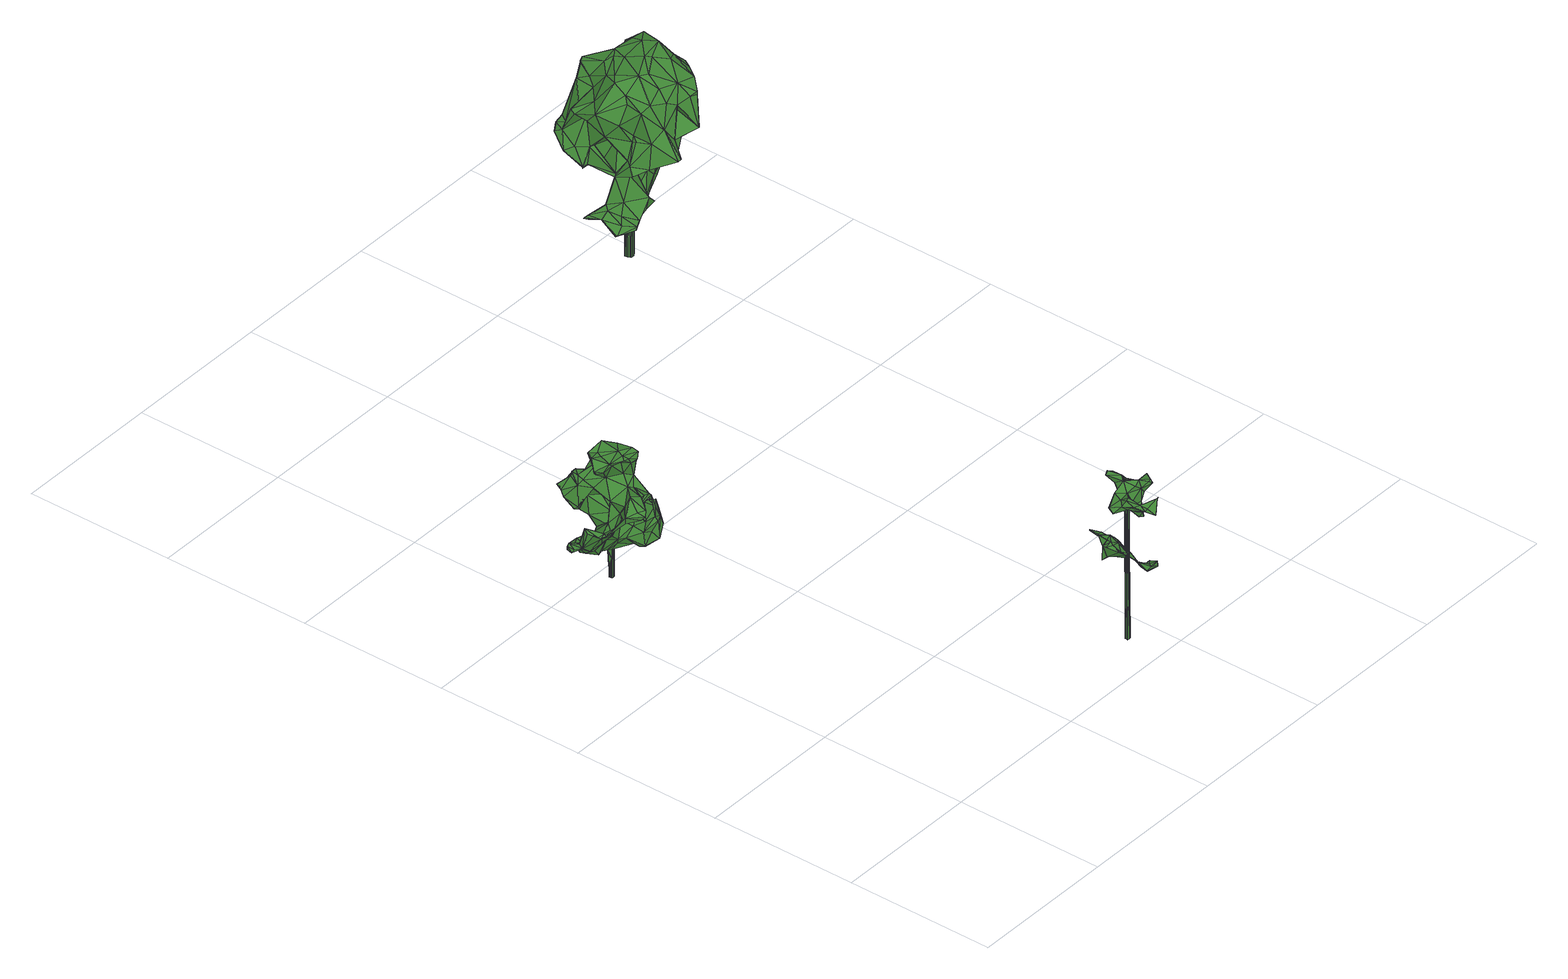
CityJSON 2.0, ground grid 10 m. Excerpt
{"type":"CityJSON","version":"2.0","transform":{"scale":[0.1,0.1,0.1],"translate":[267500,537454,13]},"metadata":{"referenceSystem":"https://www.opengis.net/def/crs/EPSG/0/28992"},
"CityObjects":{
"tree1":{"type":"SolitaryVegetationObject","attributes":{"gtid":604,"crown_width_m":5.79,"crown_median_z":18.68,"crown_r50_m":0.298,"crown_porosity":0.929,"trunk_H_m":5.29,"trunk_DBH_m":0.221,"trunk_radius_m":0.111,"trunk_base_height_m":13.39,"original_gtid":"688"},"geometry":[{"type":"MultiSurface","lod":"3","boundaries":[[[0,1,2]],[[3,4,5]],[[6,5,4]],[[7,8,9]],[[10,11,12]],[[13,14,4]],[[15,16,17]],[[18,19,20]],[[21,22,23]],[[24,25,26]],[[27,8,7]],[[28,29,27]],[[17,30,31]],[[32,33,34]],[[35,36,37]],[[35,37,16]],[[38,39,20]],[[40,41,30]],[[42,43,44]],[[45,42,44]],[[27,46,47]],[[48,49,50]],[[51,52,43]],[[53,54,55]],[[56,57,58]],[[16,59,36]],[[35,16,36]],[[60,59,61]],[[22,62,63]],[[64,65,66]],[[67,68,53]],[[51,69,18]],[[17,16,30]],[[39,70,7]],[[71,70,39]],[[72,6,73]],[[74,75,76]],[[77,75,74]],[[19,72,73]],[[78,79,80]],[[52,47,81]],[[82,78,83]],[[84,85,3]],[[86,87,88]],[[22,63,23]],[[89,90,24]],[[91,24,90]],[[83,78,80]],[[6,71,38]],[[20,39,7]],[[18,20,51]],[[47,52,8]],[[47,8,27]],[[39,38,71]],[[18,72,19]],[[92,93,94]],[[33,55,54]],[[95,96,97]],[[98,69,51]],[[26,99,100]],[[20,19,38]],[[101,102,77]],[[103,104,105]],[[106,107,108]],[[109,110,111]],[[27,70,28]],[[56,112,113]],[[79,113,112]],[[108,114,115]],[[107,114,108]],[[27,7,70]],[[51,20,7]],[[33,116,34]],[[117,118,119]],[[66,91,90]],[[24,91,25]],[[46,45,47]],[[120,121,23]],[[75,120,23]],[[122,123,69]],[[51,9,52]],[[85,124,0]],[[116,33,125]],[[126,103,15]],[[127,128,129]],[[56,113,57]],[[130,131,118]],[[125,33,54]],[[58,132,133]],[[22,134,62]],[[133,135,58]],[[111,136,137]],[[132,138,133]],[[139,58,135]],[[133,138,140]],[[141,142,143]],[[144,143,142]],[[115,64,108]],[[145,86,146]],[[147,94,148]],[[75,149,76]],[[68,67,150]],[[151,152,153]],[[152,116,68]],[[154,85,2]],[[13,85,154]],[[125,53,68]],[[54,53,125]],[[153,150,155]],[[46,156,42]],[[134,105,157]],[[102,120,75]],[[55,33,32]],[[158,159,160]],[[107,160,159]],[[86,161,87]],[[26,100,24]],[[125,68,116]],[[17,126,15]],[[66,65,145]],[[104,157,105]],[[119,5,162]],[[138,88,140]],[[70,163,28]],[[4,3,13]],[[143,10,164]],[[55,32,165]],[[161,24,100]],[[89,24,161]],[[52,9,8]],[[166,101,167]],[[150,67,155]],[[149,168,93]],[[169,74,170]],[[92,171,41]],[[116,172,34]],[[78,173,113]],[[174,109,175]],[[104,103,126]],[[104,126,31]],[[31,41,104]],[[25,91,50]],[[176,117,162]],[[177,111,131]],[[177,131,130]],[[145,91,66]],[[146,91,145]],[[178,129,94]],[[21,85,22]],[[138,132,173]],[[178,94,147]],[[179,178,147]],[[148,178,179]],[[17,31,126]],[[59,180,61]],[[181,141,164]],[[115,65,64]],[[74,101,77]],[[101,74,169]],[[106,160,107]],[[85,13,3]],[[77,102,75]],[[99,87,100]],[[61,105,134]],[[59,16,180]],[[43,98,51]],[[19,73,38]],[[46,42,45]],[[38,73,6]],[[5,6,72]],[[141,182,142]],[[50,170,76]],[[163,183,28]],[[165,32,12]],[[184,169,158]],[[99,26,88]],[[118,131,119]],[[46,27,29]],[[183,97,29]],[[78,113,79]],[[80,79,168]],[[60,137,136]],[[60,136,185]],[[152,186,116]],[[42,122,98]],[[65,159,66]],[[148,179,147]],[[43,52,81]],[[158,122,186]],[[60,185,36]],[[60,36,59]],[[84,3,5]],[[187,134,157]],[[184,167,169]],[[101,169,167]],[[84,22,85]],[[159,188,66]],[[159,158,188]],[[143,164,141]],[[176,162,106]],[[185,111,36]],[[142,189,96]],[[134,22,137]],[[145,161,86]],[[160,122,158]],[[156,46,29]],[[31,30,41]],[[190,92,41]],[[190,41,40]],[[191,153,102]],[[118,176,192]],[[117,176,118]],[[58,112,56]],[[2,181,164]],[[145,89,161]],[[43,42,98]],[[102,155,193]],[[102,193,120]],[[160,106,162]],[[160,162,5]],[[194,18,69]],[[128,149,157]],[[165,12,195]],[[196,163,4]],[[197,163,196]],[[157,149,198]],[[157,198,187]],[[15,105,180]],[[15,180,16]],[[7,9,51]],[[48,76,199]],[[149,93,200]],[[201,10,142]],[[174,175,137]],[[149,75,198]],[[23,198,75]],[[127,149,128]],[[152,68,150]],[[135,133,140]],[[187,62,134]],[[197,4,14]],[[29,28,183]],[[84,5,119]],[[84,119,131]],[[130,84,177]],[[171,129,104]],[[134,202,61]],[[50,91,146]],[[88,82,86]],[[22,84,130]],[[152,150,153]],[[160,123,122]],[[63,198,23]],[[203,11,55]],[[55,11,144]],[[45,44,81]],[[81,44,43]],[[64,176,108]],[[63,62,198]],[[174,204,190]],[[108,176,106]],[[76,170,74]],[[45,81,47]],[[156,122,42]],[[109,137,175]],[[109,111,137]],[[154,95,14]],[[205,154,14]],[[64,66,159]],[[139,112,58]],[[191,102,101]],[[198,62,187]],[[176,64,159]],[[176,159,188]],[[94,171,92]],[[107,159,65]],[[138,206,88]],[[82,88,206]],[[181,182,141]],[[121,182,23]],[[181,23,182]],[[72,123,5]],[[127,148,94]],[[127,94,168]],[[160,5,123]],[[200,93,207]],[[53,55,67]],[[188,192,176]],[[197,196,4]],[[100,87,161]],[[136,177,185]],[[111,177,136]],[[128,157,129]],[[123,194,69]],[[36,110,37]],[[111,110,36]],[[122,69,98]],[[158,170,188]],[[65,115,114]],[[188,170,146]],[[50,146,170]],[[158,169,170]],[[105,61,180]],[[208,193,67]],[[208,144,182]],[[70,71,163]],[[6,163,71]],[[4,163,6]],[[101,166,191]],[[40,209,37]],[[117,119,162]],[[149,200,207]],[[40,109,190]],[[156,210,122]],[[186,210,116]],[[112,76,79]],[[97,142,10]],[[97,10,12]],[[118,211,190]],[[192,211,118]],[[146,211,188]],[[137,22,174]],[[197,183,163]],[[186,122,210]],[[173,57,113]],[[174,190,109]],[[92,190,211]],[[92,211,146]],[[99,88,87]],[[188,211,192]],[[207,93,168]],[[95,142,96]],[[111,131,110]],[[107,65,114]],[[12,11,203]],[[40,110,109]],[[37,110,40]],[[58,57,173]],[[201,142,95]],[[201,154,2]],[[164,10,201]],[[164,201,2]],[[138,173,206]],[[173,82,206]],[[112,139,199]],[[88,212,135]],[[135,212,139]],[[199,212,48]],[[207,168,79]],[[120,193,121]],[[112,199,76]],[[207,79,76]],[[32,172,12]],[[12,172,156]],[[29,12,156]],[[34,172,32]],[[157,104,129]],[[127,129,148]],[[195,12,203]],[[15,103,105]],[[132,58,173]],[[173,78,82]],[[104,41,171]],[[210,172,116]],[[156,172,210]],[[153,155,102]],[[61,202,60]],[[137,60,202]],[[131,177,84]],[[40,30,209]],[[182,121,193]],[[182,193,208]],[[184,213,214]],[[214,191,166]],[[151,214,213]],[[151,191,214]],[[152,213,186]],[[151,213,152]],[[185,177,111]],[[86,82,215]],[[86,215,146]],[[37,209,16]],[[67,216,208]],[[55,216,67]],[[144,142,182]],[[155,67,193]],[[149,207,76]],[[21,124,85]],[[0,124,1]],[[29,97,12]],[[118,190,204]],[[2,1,181]],[[205,13,154]],[[205,14,13]],[[151,153,191]],[[200,80,93]],[[30,16,209]],[[158,186,213]],[[158,213,184]],[[94,129,171]],[[178,148,129]],[[149,127,168]],[[65,90,145]],[[21,23,181]],[[66,90,65]],[[145,90,89]],[[146,215,200]],[[146,200,92]],[[181,1,124]],[[21,181,124]],[[83,215,82]],[[26,25,49]],[[95,97,14]],[[14,97,197]],[[197,97,183]],[[135,140,88]],[[48,50,76]],[[154,201,95]],[[50,49,25]],[[49,48,217]],[[217,26,49]],[[123,72,194]],[[194,72,18]],[[208,216,144]],[[55,144,216]],[[165,195,203]],[[203,55,165]],[[137,202,134]],[[118,204,130]],[[130,204,22]],[[174,22,204]],[[88,26,212]],[[97,189,142]],[[97,96,189]],[[143,11,10]],[[143,144,11]],[[139,212,199]],[[217,212,26]],[[48,212,217]],[[0,2,85]],[[215,83,200]],[[80,200,83]],[[167,184,218]],[[167,218,166]],[[166,218,214]],[[184,214,218]],[[200,93,92]],[[168,93,80]],[[94,93,168]],[[219,220,221]],[[219,221,222]],[[222,221,223]],[[222,223,224]],[[221,220,225]],[[221,225,223]],[[225,220,226]],[[225,226,223]],[[223,226,227]],[[223,227,224]],[[227,226,228]],[[227,228,224]],[[226,220,229]],[[226,229,228]],[[229,220,230]],[[229,230,228]],[[228,230,231]],[[228,231,224]],[[230,220,232]],[[230,232,231]],[[231,232,233]],[[231,233,224]],[[232,220,234]],[[232,234,233]],[[233,234,235]],[[233,235,224]],[[234,220,219]],[[234,219,235]],[[235,219,222]],[[235,222,224]]]}]},
"tree2":{"type":"SolitaryVegetationObject","attributes":{"gtid":599,"crown_width_m":3.88,"crown_median_z":22.46,"crown_r50_m":0.232,"crown_porosity":0.932,"trunk_H_m":9.21,"trunk_DBH_m":0.21,"trunk_radius_m":0.105,"trunk_base_height_m":13.25,"original_gtid":"683"},"geometry":[{"type":"MultiSurface","lod":"3","boundaries":[[[236,237,238]],[[239,240,241]],[[242,243,244]],[[245,246,247]],[[248,249,250]],[[251,252,253]],[[254,255,256]],[[257,255,254]],[[258,259,260]],[[256,255,261]],[[262,263,264]],[[265,266,267]],[[242,244,259]],[[268,269,270]],[[252,271,251]],[[272,251,271]],[[273,236,238]],[[252,274,253]],[[275,263,262]],[[276,277,278]],[[279,280,281]],[[282,283,284]],[[285,286,287]],[[288,287,286]],[[289,290,291]],[[289,291,292]],[[290,293,291]],[[294,295,296]],[[297,298,299]],[[281,280,300]],[[300,273,238]],[[273,257,236]],[[299,301,302]],[[242,259,283]],[[238,237,300]],[[303,294,304]],[[305,306,272]],[[291,272,306]],[[272,271,290]],[[307,308,309]],[[310,297,299]],[[307,261,311]],[[277,243,276]],[[248,250,267]],[[303,295,294]],[[259,258,312]],[[256,309,313]],[[288,314,287]],[[282,315,316]],[[284,315,282]],[[282,317,245]],[[316,317,282]],[[318,319,249]],[[282,246,320]],[[305,272,290]],[[321,317,316]],[[283,282,245]],[[241,240,281]],[[295,303,304]],[[306,292,291]],[[322,262,284]],[[323,287,314]],[[293,324,291]],[[242,294,243]],[[236,257,254]],[[236,254,237]],[[325,326,311]],[[322,327,275]],[[328,242,283]],[[289,305,290]],[[324,251,291]],[[274,251,324]],[[328,304,294]],[[290,271,293]],[[281,240,279]],[[252,329,271]],[[294,296,276]],[[278,276,296]],[[262,322,275]],[[277,244,243]],[[330,310,331]],[[332,333,331]],[[333,254,256]],[[264,316,315]],[[334,269,268]],[[326,309,308]],[[306,335,258]],[[298,336,337]],[[323,279,285]],[[298,301,299]],[[311,308,307]],[[249,248,318]],[[338,331,310]],[[264,320,316]],[[267,266,318]],[[267,318,248]],[[282,276,246]],[[264,315,262]],[[262,315,284]],[[313,297,339]],[[331,339,297]],[[338,302,298]],[[299,302,338]],[[299,338,310]],[[265,267,340]],[[317,246,245]],[[317,320,246]],[[297,338,298]],[[313,338,297]],[[341,334,268]],[[340,267,342]],[[250,249,343]],[[332,331,341]],[[332,341,268]],[[270,333,332]],[[270,332,268]],[[241,344,340]],[[328,294,242]],[[261,307,309]],[[270,344,241]],[[243,303,294]],[[298,337,301]],[[302,301,337]],[[302,337,336]],[[328,283,245]],[[279,345,280]],[[294,276,243]],[[252,251,274]],[[325,323,326]],[[326,323,309]],[[289,292,305]],[[346,325,311]],[[261,309,256]],[[316,320,347]],[[321,320,317]],[[318,330,319]],[[331,333,339]],[[281,270,241]],[[333,270,281]],[[261,255,311]],[[286,348,288]],[[244,277,260]],[[349,329,252]],[[259,244,260]],[[249,319,350]],[[249,350,343]],[[293,271,329]],[[264,282,320]],[[293,349,324]],[[293,329,349]],[[267,250,350]],[[347,320,321]],[[346,311,255]],[[259,312,283]],[[345,351,300]],[[310,319,330]],[[264,263,282]],[[306,260,292]],[[258,260,306]],[[295,247,296]],[[246,296,247]],[[341,330,318]],[[346,351,325]],[[277,275,327]],[[333,352,254]],[[300,352,281]],[[237,254,352]],[[237,352,300]],[[316,347,321]],[[302,336,298]],[[292,260,327]],[[277,327,260]],[[297,310,331]],[[350,250,343]],[[341,353,334]],[[266,265,353]],[[239,288,348]],[[334,353,269]],[[291,251,272]],[[331,330,341]],[[333,281,352]],[[255,257,346]],[[273,346,257]],[[277,263,275]],[[287,323,285]],[[286,285,279]],[[325,351,323]],[[323,351,345]],[[300,351,346]],[[300,346,273]],[[344,269,353]],[[344,353,265]],[[265,340,344]],[[270,269,344]],[[317,296,246]],[[311,326,308]],[[276,263,277]],[[323,314,309]],[[239,314,288]],[[309,314,313]],[[256,339,333]],[[313,339,256]],[[319,330,350]],[[330,331,241]],[[239,331,338]],[[241,331,239]],[[258,335,312]],[[318,266,354]],[[318,354,341]],[[328,247,304]],[[335,306,327]],[[322,335,327]],[[327,306,292]],[[305,292,306]],[[328,245,247]],[[250,343,355]],[[300,280,345]],[[304,247,295]],[[251,356,349]],[[253,356,251]],[[253,274,356]],[[349,356,324]],[[350,342,267]],[[241,342,330]],[[350,330,342]],[[340,342,241]],[[251,349,252]],[[282,263,276]],[[338,313,314]],[[338,314,239]],[[276,296,246]],[[345,357,323]],[[274,324,356]],[[323,357,279]],[[345,279,357]],[[322,312,335]],[[284,312,322]],[[284,283,312]],[[353,354,266]],[[353,341,354]],[[348,286,279]],[[239,279,240]],[[348,279,239]],[[358,359,360]],[[358,360,361]],[[360,359,362]],[[360,362,361]],[[361,362,363]],[[363,362,364]],[[362,359,365]],[[362,365,364]],[[364,365,366]],[[364,366,363]],[[365,359,367]],[[365,367,366]],[[366,367,368]],[[366,368,363]],[[367,359,369]],[[367,369,368]],[[369,359,370]],[[369,370,368]],[[368,370,371]],[[368,371,363]],[[371,370,372]],[[371,372,363]],[[371,370,373]],[[371,373,363]],[[370,359,374]],[[370,374,373]],[[374,359,358]],[[374,358,373]],[[373,358,361]],[[373,361,363]]]}]},
"tree3":{"type":"SolitaryVegetationObject","attributes":{"gtid":267,"crown_width_m":8.04,"crown_median_z":22.39,"crown_r50_m":0.397,"crown_porosity":0.89,"trunk_H_m":9.12,"trunk_DBH_m":0.465,"trunk_radius_m":0.233,"trunk_base_height_m":13.27,"original_gtid":"298"},"geometry":[{"type":"MultiSurface","lod":"3","boundaries":[[[375,376,377]],[[378,377,376]],[[379,380,381]],[[382,383,384]],[[385,379,386]],[[387,388,389]],[[390,389,388]],[[381,380,391]],[[392,393,394]],[[395,396,397]],[[398,394,399]],[[400,401,402]],[[403,404,405]],[[386,406,407]],[[408,409,410]],[[411,412,413]],[[414,385,386]],[[415,416,417]],[[418,419,420]],[[421,422,423]],[[424,425,426]],[[427,428,429]],[[405,430,431]],[[405,431,403]],[[378,432,377]],[[433,434,391]],[[435,436,437]],[[408,436,435]],[[438,439,440]],[[441,407,395]],[[442,433,391]],[[443,410,444]],[[445,446,447]],[[381,448,379]],[[449,450,451]],[[452,434,453]],[[433,453,434]],[[454,455,456]],[[379,385,380]],[[380,385,414]],[[457,435,437]],[[458,429,424]],[[424,429,459]],[[460,409,461]],[[462,463,404]],[[464,465,466]],[[407,414,386]],[[467,416,415]],[[414,468,469]],[[407,468,414]],[[408,470,409]],[[471,472,412]],[[473,412,472]],[[474,443,475]],[[453,476,452]],[[439,477,401]],[[478,431,430]],[[382,479,480]],[[455,481,482]],[[483,484,485]],[[486,487,488]],[[489,472,442]],[[490,491,390]],[[492,390,491]],[[417,493,484]],[[461,387,460]],[[435,494,490]],[[435,490,408]],[[448,495,379]],[[402,496,482]],[[413,412,473]],[[494,497,492]],[[494,492,491]],[[498,499,500]],[[501,480,479]],[[502,503,397]],[[504,505,506]],[[489,507,508]],[[509,392,510]],[[399,392,509]],[[419,488,420]],[[481,455,401]],[[504,380,414]],[[446,511,512]],[[461,409,470]],[[513,514,515]],[[457,516,517]],[[501,517,516]],[[415,518,467]],[[519,520,521]],[[439,401,455]],[[522,523,524]],[[525,476,453]],[[428,459,526]],[[527,528,445]],[[381,434,452]],[[508,507,529]],[[506,489,442]],[[391,434,381]],[[530,495,448]],[[531,530,448]],[[404,430,405]],[[463,430,404]],[[413,473,499]],[[420,476,525]],[[387,389,460]],[[462,532,463]],[[489,508,499]],[[490,470,408]],[[464,469,465]],[[502,533,534]],[[453,421,423]],[[494,491,490]],[[512,535,536]],[[536,535,527]],[[445,536,527]],[[537,527,467]],[[384,383,538]],[[512,539,540]],[[541,539,512]],[[540,539,542]],[[447,446,512]],[[387,461,470]],[[543,539,541]],[[542,539,543]],[[482,481,402]],[[519,390,520]],[[389,390,519]],[[406,495,441]],[[544,545,426]],[[457,517,497]],[[546,469,547]],[[502,548,533]],[[411,413,549]],[[395,406,441]],[[550,493,551]],[[502,534,552]],[[406,386,495]],[[417,484,483]],[[463,532,542]],[[500,508,553]],[[427,429,458]],[[501,479,517]],[[384,554,497]],[[517,479,382]],[[417,555,415]],[[556,555,483]],[[483,555,417]],[[384,497,382]],[[423,557,453]],[[437,558,559]],[[540,535,512]],[[542,543,463]],[[402,481,560]],[[445,511,446]],[[534,561,402]],[[531,432,378]],[[476,420,562]],[[476,562,377]],[[510,398,399]],[[435,497,494]],[[382,497,517]],[[381,432,448]],[[498,398,499]],[[440,425,438]],[[468,563,547]],[[459,524,424]],[[564,396,530]],[[552,560,565]],[[376,531,378]],[[377,562,375]],[[487,486,566]],[[409,460,567]],[[409,567,410]],[[502,568,548]],[[399,509,510]],[[430,463,543]],[[377,432,476]],[[500,425,523]],[[379,495,386]],[[418,550,419]],[[565,560,563]],[[560,477,563]],[[471,422,421]],[[412,422,471]],[[500,499,508]],[[454,544,569]],[[454,569,455]],[[483,422,556]],[[483,485,422]],[[524,523,425]],[[398,413,499]],[[384,492,554]],[[497,554,492]],[[424,426,458]],[[556,422,412]],[[534,533,561]],[[546,547,563]],[[495,530,407]],[[495,407,441]],[[564,502,396]],[[564,570,571]],[[564,571,566]],[[457,497,435]],[[561,572,402]],[[524,425,424]],[[439,465,546]],[[489,506,507]],[[469,573,414]],[[574,427,458]],[[511,528,575]],[[445,528,511]],[[541,512,511]],[[478,576,577]],[[575,578,577]],[[528,578,575]],[[464,573,469]],[[414,573,505]],[[512,579,447]],[[512,536,579]],[[445,579,536]],[[447,579,445]],[[528,527,578]],[[454,545,544]],[[388,580,490]],[[470,580,387]],[[388,387,580]],[[396,395,407]],[[426,545,458]],[[574,458,581]],[[582,574,515]],[[581,458,545]],[[583,450,449]],[[451,450,443]],[[553,425,500]],[[438,425,553]],[[550,418,584]],[[462,404,416]],[[476,432,452]],[[581,545,454]],[[400,402,572]],[[546,465,469]],[[510,467,518]],[[440,439,569]],[[440,569,544]],[[538,404,585]],[[537,586,451]],[[396,407,530]],[[583,437,436]],[[410,567,444]],[[567,519,444]],[[535,532,462]],[[542,532,540]],[[587,551,588]],[[587,588,417]],[[535,462,527]],[[527,462,467]],[[566,501,568]],[[525,453,557]],[[525,557,420]],[[410,436,408]],[[516,559,501]],[[547,469,468]],[[565,563,468]],[[544,426,425]],[[544,425,440]],[[407,395,468]],[[406,395,407]],[[540,532,535]],[[375,571,376]],[[375,487,571]],[[487,566,571]],[[502,564,566]],[[376,571,570]],[[488,419,486]],[[401,496,402]],[[478,444,521]],[[550,486,419]],[[480,486,550]],[[524,459,522]],[[415,555,518]],[[556,518,555]],[[549,510,518]],[[549,398,510]],[[549,413,398]],[[455,569,439]],[[500,523,498]],[[490,390,388]],[[490,580,470]],[[519,567,389]],[[460,389,567]],[[484,584,589]],[[488,487,375]],[[504,414,505]],[[395,503,552]],[[395,397,503]],[[552,468,395]],[[552,565,468]],[[402,560,552]],[[402,552,534]],[[521,431,478]],[[519,521,444]],[[383,382,590]],[[531,448,432]],[[591,590,479]],[[492,520,390]],[[566,568,502]],[[550,551,591]],[[438,529,439]],[[553,529,438]],[[529,553,508]],[[466,465,439]],[[589,584,418]],[[521,592,431]],[[473,472,499]],[[499,472,489]],[[422,485,589]],[[591,479,550]],[[383,590,551]],[[422,589,423]],[[411,556,412]],[[586,582,451]],[[588,493,417]],[[442,472,471]],[[485,484,589]],[[449,451,582]],[[443,450,410]],[[436,450,583]],[[436,410,450]],[[504,391,380]],[[442,504,506]],[[442,391,504]],[[583,449,558]],[[375,562,488]],[[420,488,562]],[[433,593,453]],[[421,453,593]],[[507,505,573]],[[507,506,505]],[[527,537,578]],[[462,416,467]],[[558,437,583]],[[590,382,479]],[[480,501,486]],[[566,486,501]],[[376,570,531]],[[530,570,564]],[[530,531,570]],[[594,403,520]],[[594,520,492]],[[577,444,478]],[[464,466,573]],[[439,563,477]],[[541,576,543]],[[575,577,576]],[[575,576,511]],[[400,513,401]],[[513,400,514]],[[455,496,401]],[[572,514,400]],[[510,392,467]],[[522,459,595]],[[401,513,456]],[[401,456,455]],[[475,577,578]],[[522,392,394]],[[522,394,398]],[[492,384,594]],[[471,421,593]],[[442,593,433]],[[471,593,442]],[[381,452,432]],[[588,551,493]],[[589,596,423]],[[522,398,523]],[[498,523,398]],[[558,449,597]],[[558,597,514]],[[423,596,418]],[[589,418,596]],[[591,551,590]],[[383,551,587]],[[383,587,538]],[[416,538,587]],[[416,404,538]],[[416,587,417]],[[420,557,418]],[[584,493,550]],[[418,557,423]],[[518,556,598]],[[411,549,598]],[[411,598,556]],[[518,598,549]],[[584,484,493]],[[475,443,577]],[[474,451,443]],[[474,537,451]],[[582,428,427]],[[513,515,574]],[[582,515,449]],[[454,456,581]],[[456,513,581]],[[581,513,574]],[[429,526,459]],[[399,394,393]],[[399,393,392]],[[582,427,574]],[[392,522,595]],[[392,595,467]],[[538,585,384]],[[429,428,526]],[[502,599,503]],[[552,503,599]],[[582,586,428]],[[459,428,595]],[[586,595,428]],[[467,595,537]],[[586,537,595]],[[444,577,443]],[[568,501,558]],[[568,558,548]],[[533,548,600]],[[533,600,561]],[[572,561,600]],[[572,600,548]],[[437,559,457]],[[501,559,558]],[[516,457,559]],[[548,558,514]],[[572,548,514]],[[397,396,502]],[[515,514,597]],[[515,597,449]],[[550,479,480]],[[521,520,592]],[[585,594,384]],[[585,404,594]],[[403,594,404]],[[439,529,466]],[[563,439,546]],[[507,466,529]],[[573,466,507]],[[474,475,537]],[[552,599,502]],[[537,475,578]],[[543,576,430]],[[560,401,477]],[[560,481,401]],[[478,430,576]],[[455,482,496]],[[511,576,541]],[[431,592,403]],[[403,592,520]],[[601,602,603]],[[601,603,604]],[[602,605,606]],[[602,606,603]],[[603,606,607]],[[603,607,604]],[[606,605,608]],[[606,608,607]],[[607,608,609]],[[607,609,604]],[[608,605,610]],[[608,610,609]],[[609,610,611]],[[609,611,604]],[[610,605,612]],[[610,612,611]],[[611,612,613]],[[611,613,604]],[[613,612,614]],[[613,614,604]],[[612,605,615]],[[612,615,614]],[[614,615,616]],[[614,616,604]],[[616,615,617]],[[616,617,604]],[[615,605,618]],[[615,618,617]],[[618,605,619]],[[618,619,617]],[[617,619,620]],[[617,620,604]],[[619,605,621]],[[619,621,620]],[[620,621,622]],[[620,622,604]],[[621,605,623]],[[621,623,622]],[[622,623,624]],[[622,624,604]],[[623,605,625]],[[623,625,624]],[[624,625,626]],[[624,626,604]],[[625,605,627]],[[625,627,626]],[[627,605,628]],[[627,628,626]],[[626,628,629]],[[626,629,604]],[[629,628,630]],[[629,630,604]],[[628,605,631]],[[628,631,630]],[[630,631,632]],[[630,632,604]],[[631,605,633]],[[631,633,632]],[[633,605,634]],[[633,634,632]],[[632,634,601]],[[632,601,604]],[[634,605,602]],[[634,602,601]]]}]}
},
"vertices":[
[63,304,59],[61,306,59],[59,308,65],[60,291,68],[52,287,75],[53,282,74],[55,282,83],[45,287,93],[39,297,91],[38,294,90],[47,315,65],[40,317,61],[41,308,73],[59,293,68],[49,298,68],[52,272,30],[58,267,33],[49,270,31],[43,281,90],[46,280,90],[43,282,93],[55,301,59],[55,290,53],[49,298,53],[16,274,57],[16,281,56],[11,284,59],[46,300,94],[52,302,84],[42,302,86],[46,268,34],[47,273,31],[36,311,75],[28,308,76],[29,308,78],[64,274,41],[67,274,41],[58,268,45],[52,278,93],[53,283,93],[46,269,43],[40,277,39],[30,291,83],[28,291,86],[28,291,85],[31,293,87],[36,302,90],[35,301,91],[19,279,50],[15,282,56],[21,279,51],[36,286,89],[31,295,92],[26,315,67],[24,315,69],[28,315,67],[15,296,41],[15,294,40],[10,295,44],[70,274,34],[72,279,41],[65,279,33],[53,285,42],[52,289,51],[35,262,61],[27,267,65],[28,268,60],[31,312,57],[23,309,63],[38,286,87],[53,294,91],[53,283,92],[48,280,86],[51,278,88],[35,285,50],[39,298,38],[26,289,46],[38,285,44],[19,290,34],[22,291,35],[26,286,31],[31,295,91],[17,285,39],[21,285,37],[56,287,63],[59,297,61],[19,278,50],[12,278,56],[10,285,45],[16,272,56],[18,273,56],[19,277,54],[35,279,40],[29,286,32],[33,285,31],[52,306,62],[42,300,71],[42,303,73],[33,288,84],[10,281,57],[12,275,56],[44,290,49],[38,303,45],[51,274,30],[47,277,31],[56,278,33],[43,269,70],[36,271,73],[39,262,66],[55,275,43],[59,271,46],[64,275,49],[17,295,44],[18,293,34],[34,264,66],[36,260,64],[27,302,72],[55,276,61],[48,276,55],[57,274,62],[41,306,43],[44,308,44],[40,292,75],[47,285,77],[61,303,59],[23,311,67],[48,274,30],[37,291,32],[39,285,31],[38,286,28],[55,277,61],[59,274,60],[5,292,44],[5,292,46],[58,287,35],[8,293,46],[66,282,49],[65,284,47],[5,289,43],[12,292,45],[6,288,45],[50,311,59],[46,312,61],[47,315,64],[40,317,60],[18,272,56],[27,277,48],[35,286,18],[38,287,22],[38,293,35],[25,303,56],[35,299,68],[26,301,58],[28,302,55],[57,307,64],[33,306,53],[42,298,83],[48,282,33],[34,284,65],[35,274,65],[45,280,71],[13,274,55],[49,279,69],[50,292,86],[52,312,63],[33,307,73],[46,300,56],[48,288,58],[27,287,32],[38,285,51],[32,284,51],[39,283,33],[32,306,75],[13,290,41],[52,288,51],[54,285,42],[41,272,65],[66,279,50],[38,286,22],[36,286,18],[63,277,33],[54,308,58],[45,310,56],[50,301,83],[41,288,65],[68,278,50],[35,297,68],[50,283,36],[37,279,57],[38,301,69],[44,275,46],[40,306,56],[44,279,58],[38,308,52],[45,285,86],[37,304,70],[41,293,75],[46,297,71],[47,286,42],[16,290,43],[28,282,42],[52,311,63],[60,279,37],[36,313,60],[49,285,55],[56,304,62],[12,289,42],[26,286,44],[38,315,57],[53,269,40],[33,303,72],[39,280,51],[12,289,45],[35,298,68],[38,299,68],[24,282,42],[36,313,59],[14,281,55],[45,293,69],[44,290,4],[43,290,4],[44,291,4],[43,289,57],[42,290,57],[42,289,57],[43,291,4],[42,291,4],[41,290,57],[41,289,57],[42,290,4],[42,289,4],[41,288,57],[43,289,4],[42,288,57],[44,289,4],[43,288,57],
[188,44,108],[184,42,109],[187,43,110],[189,20,107],[185,21,110],[180,23,107],[180,22,65],[178,22,65],[181,25,60],[176,32,76],[173,32,74],[172,28,75],[179,7,104],[181,3,100],[185,5,109],[202,23,43],[206,22,45],[203,19,44],[186,37,105],[193,37,102],[188,33,102],[192,44,105],[186,27,61],[183,24,63],[184,26,60],[195,32,97],[185,37,66],[182,35,66],[182,39,68],[171,16,110],[171,11,108],[176,10,107],[168,25,102],[166,25,104],[176,29,107],[203,25,43],[195,28,48],[192,43,107],[203,19,45],[185,35,64],[173,32,62],[176,32,61],[170,33,61],[188,21,113],[187,31,109],[183,28,112],[181,36,69],[179,29,72],[184,36,68],[199,24,110],[195,18,111],[198,20,107],[196,17,108],[192,30,53],[196,29,47],[195,27,48],[189,30,55],[198,27,43],[173,22,70],[166,27,75],[168,31,73],[182,21,94],[185,20,91],[185,18,90],[189,34,110],[189,20,87],[190,19,87],[169,19,73],[170,25,75],[193,30,53],[191,29,56],[201,32,99],[200,32,99],[196,29,97],[184,15,95],[200,34,100],[184,28,63],[190,24,101],[192,20,103],[182,39,69],[180,42,71],[175,40,73],[178,8,102],[181,9,101],[175,40,72],[177,48,72],[186,35,64],[196,24,106],[199,24,41],[192,33,104],[197,31,99],[186,32,60],[177,27,72],[207,28,42],[177,18,100],[178,21,98],[178,22,99],[180,29,105],[165,21,102],[186,29,62],[191,24,86],[190,24,86],[189,20,98],[188,24,105],[174,17,110],[174,18,101],[176,15,105],[186,6,107],[173,22,107],[189,31,107],[193,37,104],[177,48,71],[194,18,110],[203,27,39],[183,10,104],[191,33,107],[186,31,109],[169,18,106],[174,15,104],[186,5,109],[199,23,41],[190,25,105],[184,25,2],[183,25,2],[184,26,2],[184,26,95],[183,26,2],[183,26,95],[183,27,95],[182,26,2],[182,26,95],[182,25,2],[182,25,95],[182,24,2],[183,24,2],[183,25,95],[183,24,95],[184,25,95],[184,24,2],
[329,467,111],[331,471,113],[329,463,122],[330,467,124],[321,490,139],[312,484,141],[316,475,142],[310,461,77],[293,469,80],[298,469,64],[312,491,139],[318,494,136],[302,475,31],[303,475,37],[298,476,33],[297,468,46],[302,474,140],[268,468,79],[272,482,78],[271,486,89],[309,497,124],[312,487,121],[308,488,121],[267,475,102],[278,474,97],[296,501,102],[294,508,104],[298,511,103],[291,458,51],[281,454,61],[279,454,54],[323,505,125],[317,500,128],[313,485,50],[301,484,40],[297,485,49],[274,460,106],[274,454,124],[269,466,113],[301,495,136],[265,453,85],[275,463,75],[276,449,87],[308,439,102],[313,447,99],[316,447,117],[291,449,124],[286,447,109],[298,447,120],[259,499,86],[263,503,97],[262,508,94],[267,487,77],[266,487,77],[264,489,76],[272,453,53],[278,456,54],[322,469,132],[293,464,137],[304,470,140],[318,477,57],[304,482,58],[308,481,73],[270,496,108],[282,508,120],[270,506,97],[323,505,124],[288,467,137],[287,478,61],[285,472,54],[248,472,58],[247,471,57],[244,472,59],[320,476,137],[287,486,83],[293,480,65],[279,478,77],[313,464,136],[307,454,127],[275,512,96],[290,516,102],[277,501,100],[309,480,73],[264,498,87],[263,488,77],[298,479,31],[300,479,29],[269,463,60],[269,451,53],[287,509,129],[287,509,128],[284,500,124],[266,467,78],[299,504,129],[290,510,130],[306,478,35],[281,453,126],[277,468,129],[275,465,125],[281,469,75],[273,468,58],[321,453,124],[295,507,104],[276,467,55],[313,463,90],[313,463,91],[296,513,103],[293,515,102],[285,436,92],[289,440,91],[288,436,92],[314,458,95],[323,470,106],[316,456,104],[277,476,134],[312,475,46],[312,473,51],[307,471,55],[291,450,93],[319,475,56],[319,492,133],[293,514,102],[311,468,66],[262,484,112],[262,478,119],[262,493,113],[318,474,92],[308,486,104],[295,491,115],[297,485,137],[295,491,136],[282,480,135],[282,486,132],[271,486,120],[278,463,89],[269,460,91],[257,462,55],[249,463,59],[280,497,100],[297,495,98],[280,489,89],[303,478,84],[311,466,76],[267,457,89],[295,472,43],[293,465,48],[284,469,54],[268,487,89],[270,491,108],[263,494,89],[315,446,120],[263,488,76],[259,468,62],[260,468,60],[281,495,120],[316,486,123],[328,471,124],[261,458,57],[308,497,97],[312,504,106],[256,464,61],[248,472,59],[271,469,75],[287,470,72],[252,454,50],[256,454,55],[252,455,49],[264,449,52],[263,449,50],[267,511,96],[271,509,95],[287,507,124],[292,506,129],[307,492,89],[273,460,102],[305,449,95],[291,461,89],[309,503,106],[263,497,114],[307,470,62],[274,448,87],[276,448,104],[310,447,119],[306,490,85],[305,481,85],[298,508,104],[308,501,98],[319,459,120],[289,503,122],[318,477,111],[292,497,114],[321,476,95],[297,482,45],[305,480,90],[274,512,97],[322,474,112],[324,471,106],[301,498,98],[290,494,134],[270,495,90],[262,466,59],[264,456,54],[272,469,57],[269,468,59],[245,472,59],[306,476,35],[273,508,95],[273,484,77],[303,486,75],[302,447,97],[284,468,54],[272,482,77],[281,462,86],[289,451,94],[293,445,99],[293,467,86],[302,457,98],[290,464,50],[294,457,129],[291,464,51],[266,487,78],[304,452,111],[293,484,91],[273,457,103],[300,500,102],[308,497,96],[293,475,94],[295,478,3],[293,476,94],[291,475,94],[292,478,3],[294,479,3],[293,477,94],[294,480,3],[292,477,94],[293,480,3],[292,478,94],[292,480,3],[291,478,94],[290,478,94],[291,479,3],[290,477,94],[289,477,94],[290,479,3],[290,478,3],[289,476,94],[290,477,3],[289,475,94],[291,476,3],[289,474,94],[291,475,3],[290,473,94],[292,475,3],[293,475,3],[291,473,94],[292,473,94],[294,476,3],[293,474,94],[295,476,3],[295,477,3]
]}
